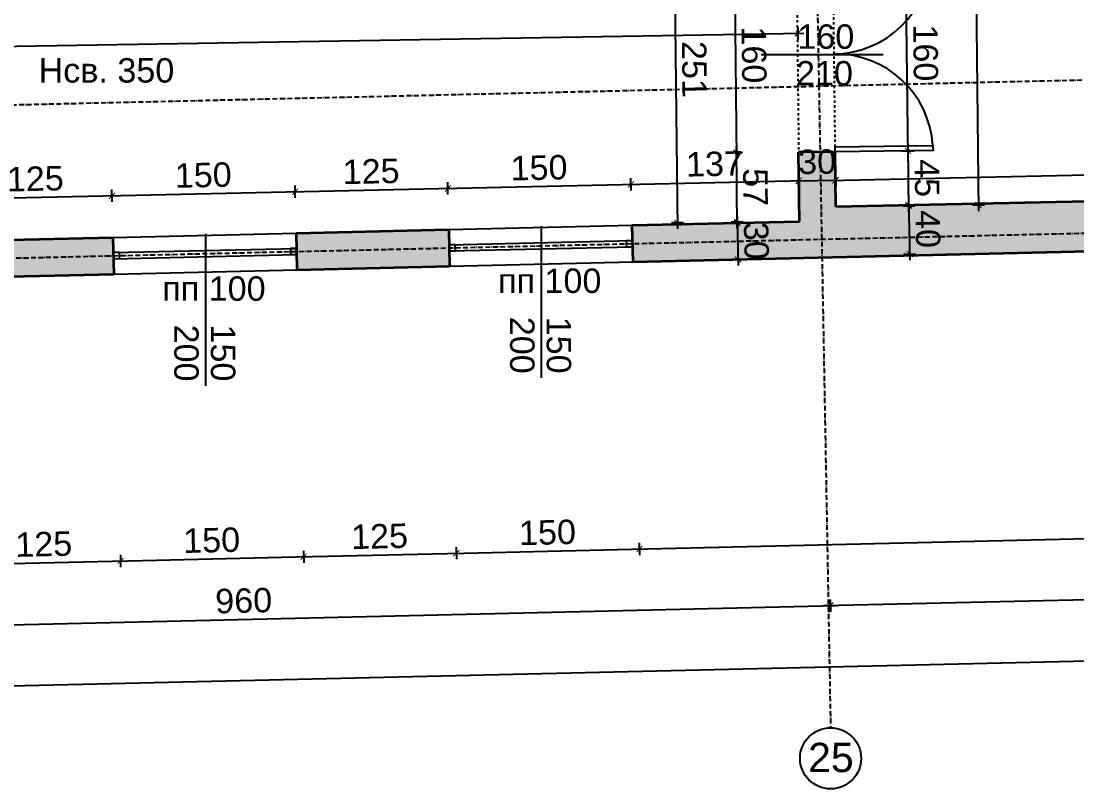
# Model space of a CAD drawing. Header units: inches. Extents: x -72385 to 39588, y -6525 to 66685.
# Drawn here: x -32384 to -31520, y 12456 to 13085 of the extents above; entities that cross this region are included whole.
import ezdxf

# ---------------------------------------------------------------- set-up
doc = ezdxf.new("R2010")
doc.units = ezdxf.units.IN
doc.header["$MEASUREMENT"] = 0
doc.linetypes.add('DashDot', pattern=[0.6, 0.4, -0.1, 0, -0.1])
doc.linetypes.add('Hidden', pattern=[0.4, 0.2, -0.2])
for name, color, linetype, lineweight in [('Врати', 251, 'Continuous', 25), ('Изгледни линии', 253, 'Continuous', 25), ('Линия на разрез', 252, 'DashDot', 25), ('Надписи Hсв', 252, 'Continuous', 25), ('Надписи врати', 252, 'Continuous', 25), ('Надписи коти външни', 252, 'Continuous', 25), ('Надписи коти вътрешни', 252, 'Continuous', 25), ('Надписи Оси', 252, 'Continuous', 25), ('Надписи прозорци', 252, 'Continuous', 25), ('Оси', 252, 'DashDot', 25), ('Прозорци', 251, 'Continuous', 25), ('Пунктир', 253, 'Hidden', 25), ('Разрезни линии', 7, 'Continuous', 35), ('Щрих стени', 254, 'Continuous', 25)]:
    doc.layers.add(name, color=color, linetype=linetype, lineweight=lineweight)
doc.styles.add('Arial Regular', font='arial.ttf')
doc.styles.get("Standard").update_dxf_attribs({"font": 'arial.ttf'})
doc.dimstyles.new('Annotative', dxfattribs={"dimscale": 0, "dimtxt": 20, "dimasz": 5, "dimexe": 5, "dimexo": 5, "dimgap": 5, "dimtad": 1, "dimdec": 0, "dimzin": 0, "dimdsep": 46, "dimtxsty": 'Standard', "dimblk": 'ARCHTICK', "dimcen": 5, "dimdle": 5, "dimadec": 0, "dimazin": 0, "dimtfac": 1, "dimtdec": 0, "dimtofl": 0, "dimtmove": 0, "dimatfit": 3, "dimldrblk": 'ARCHTICK', "dimfxl": 5, "dimfxlon": 1, "dimtolj": 1, "dimtzin": 0, "dimarcsym": 1})

# ---------------------------------------------------------------- blocks, each defined once
blk = doc.blocks.new('_ArchTick')
at = {"color": 0, "linetype": 'ByBlock', "const_width": 0.15}
blk.add_lwpolyline([(-0.5, -0.5), (0.5, 0.5)], dxfattribs=at)
blk = doc.blocks.new('*D3845')
at = {"layer": 'Defpoints', "color": 0, "ltscale": 50, "transparency": 16777216}
for p in [(-31659.67, 13138.73), (-31719.26, 13138.04), (-31717.41, 12978.05)]:
    blk.add_point(p, dxfattribs=at)
at = {"layer": 'Надписи коти вътрешни', "color": 0, "lineweight": -2, "ltscale": 50, "transparency": 16777216}
for p, q in [((-31664.67, 13138.67), (-31654.67, 13138.78)), ((-31657.77, 12973.74), (-31659.73, 13143.73)), ((-31662.82, 12978.68), (-31652.82, 12978.8))]:
    blk.add_line(p, q, dxfattribs=at)
at = {"layer": 'Надписи коти вътрешни', "color": 0, "lineweight": -2, "ltscale": 50, "transparency": 16777216, "xscale": 5, "yscale": 5, "zscale": 5}
for p, rotation in [((-31659.67, 13138.73), 90.66157633345075), ((-31657.82, 12978.74), 270.6615763334508)]:
    blk.add_blockref('_ArchTick', p, dxfattribs=dict(at, rotation=rotation))
at = {"layer": 'Надписи коти вътрешни', "color": 0, "ltscale": 50, "transparency": 16777216, "insert": (-31643.54, 13058.91), "char_height": 20, "attachment_point": 5, "rotation": 270.66158}
blk.add_mtext('\\A1;160', dxfattribs=at)
blk = doc.blocks.new('*D3846')
at = {"layer": 'Defpoints', "color": 0, "ltscale": 50, "transparency": 16777216}
for p in [(-31717.41, 12978.05), (-31657.82, 12978.74), (-31716.89, 12933.05)]:
    blk.add_point(p, dxfattribs=at)
at = {"layer": 'Надписи коти вътрешни', "color": 0, "lineweight": -2, "ltscale": 50, "transparency": 16777216}
for p, q in [((-31657.25, 12928.74), (-31657.88, 12983.74)), ((-31662.82, 12978.68), (-31652.82, 12978.8)), ((-31662.3, 12933.68), (-31652.3, 12933.8))]:
    blk.add_line(p, q, dxfattribs=at)
at = {"layer": 'Надписи коти вътрешни', "color": 0, "lineweight": -2, "ltscale": 50, "transparency": 16777216, "xscale": 5, "yscale": 5, "zscale": 5}
for p, rotation in [((-31657.82, 12978.74), 90.66157633345453), ((-31657.3, 12933.74), 270.6615763334545)]:
    blk.add_blockref('_ArchTick', p, dxfattribs=dict(at, rotation=rotation))
at = {"layer": 'Надписи коти вътрешни', "color": 0, "ltscale": 50, "transparency": 16777216, "insert": (-31642.39, 12956.41), "char_height": 20, "attachment_point": 5, "rotation": 270.66158}
blk.add_mtext('\\A1;45', dxfattribs=at)
blk = doc.blocks.new('*D7585')
at = {"layer": 'Defpoints', "color": 0, "ltscale": 50, "transparency": 16777216}
for p in [(-30748.83, 12975.82), (-30748.36, 12954.27), (-31716.89, 12933.05)]:
    blk.add_point(p, dxfattribs=at)
at = {"layer": 'Надписи коти вътрешни', "color": 0, "lineweight": -2, "ltscale": 50, "transparency": 16777216}
for p, q in [((-31722.36, 12954.5), (-30743.83, 12975.93)), ((-30748.72, 12970.82), (-30748.94, 12980.82)), ((-31717.25, 12949.61), (-31717.47, 12959.61))]:
    blk.add_line(p, q, dxfattribs=at)
at = {"layer": 'Надписи коти вътрешни', "color": 0, "lineweight": -2, "ltscale": 50, "transparency": 16777216, "xscale": 5, "yscale": 5, "zscale": 5}
for p, rotation in [((-30748.83, 12975.82), 1.254769284175501), ((-31717.36, 12954.61), 181.2547692841755)]:
    blk.add_blockref('_ArchTick', p, dxfattribs=dict(at, rotation=rotation))
at = {"layer": 'Надписи коти вътрешни', "color": 0, "ltscale": 50, "transparency": 16777216, "insert": (-31233.43, 12980.42), "char_height": 20, "attachment_point": 5, "rotation": 1.25477}
blk.add_mtext('\\A1;969', dxfattribs=at)
blk = doc.blocks.new('*D3855')
at = {"layer": 'Defpoints', "color": 0, "ltscale": 50, "transparency": 16777216}
for p in [(-31749.25, 13137.69), (-31798.3, 12977.12), (-31747.41, 12977.7)]:
    blk.add_point(p, dxfattribs=at)
at = {"layer": 'Надписи коти вътрешни', "color": 0, "lineweight": -2, "ltscale": 50, "transparency": 16777216}
for p, q in [((-31800.2, 13142.1), (-31798.24, 12972.12)), ((-31795.15, 13137.16), (-31805.15, 13137.05)), ((-31793.3, 12977.17), (-31803.3, 12977.06))]:
    blk.add_line(p, q, dxfattribs=at)
at = {"layer": 'Надписи коти вътрешни', "color": 0, "lineweight": -2, "ltscale": 50, "transparency": 16777216, "xscale": 5, "yscale": 5, "zscale": 5}
for p, rotation in [((-31800.15, 13137.1), 90.6615763334482), ((-31798.3, 12977.12), 270.6615763334482)]:
    blk.add_blockref('_ArchTick', p, dxfattribs=dict(at, rotation=rotation))
at = {"layer": 'Надписи коти вътрешни', "color": 0, "ltscale": 50, "transparency": 16777216, "insert": (-31784.01, 13057.29), "char_height": 20, "attachment_point": 5, "rotation": 270.66158}
blk.add_mtext('\\A1;160', dxfattribs=at)
blk = doc.blocks.new('*D3856')
at = {"layer": 'Defpoints', "color": 0, "ltscale": 50, "transparency": 16777216}
for p in [(-31798.29, 12977.23), (-31747.41, 12977.7), (-31746.88, 12920.95)]:
    blk.add_point(p, dxfattribs=at)
at = {"layer": 'Надписи коти вътрешни', "color": 0, "lineweight": -2, "ltscale": 50, "transparency": 16777216}
for p, q in [((-31793.29, 12977.28), (-31803.29, 12977.19)), ((-31797.72, 12915.49), (-31798.33, 12982.23)), ((-31792.76, 12920.53), (-31802.76, 12920.44))]:
    blk.add_line(p, q, dxfattribs=at)
at = {"layer": 'Надписи коти вътрешни', "color": 0, "lineweight": -2, "ltscale": 50, "transparency": 16777216, "xscale": 5, "yscale": 5, "zscale": 5}
for p, rotation in [((-31798.29, 12977.23), 90.52820505462898), ((-31797.76, 12920.49), 270.528205054629)]:
    blk.add_blockref('_ArchTick', p, dxfattribs=dict(at, rotation=rotation))
at = {"layer": 'Надписи коти вътрешни', "color": 0, "ltscale": 50, "transparency": 16777216, "insert": (-31782.86, 12949), "char_height": 20, "attachment_point": 5, "rotation": 270.52821}
blk.add_mtext('\\A1;57', dxfattribs=at)
blk = doc.blocks.new('*D3857')
at = {"layer": 'Defpoints', "color": 0, "ltscale": 50, "transparency": 16777216}
for p in [(-31749.65, 13171.75), (-31846.63, 12919.8), (-31746.75, 12920.96)]:
    blk.add_point(p, dxfattribs=at)
at = {"layer": 'Надписи коти вътрешни', "color": 0, "lineweight": -2, "ltscale": 50, "transparency": 16777216}
for p, q in [((-31849.59, 13175.59), (-31846.58, 12914.8)), ((-31844.53, 13170.65), (-31854.53, 13170.54)), ((-31841.63, 12919.86), (-31851.63, 12919.75))]:
    blk.add_line(p, q, dxfattribs=at)
at = {"layer": 'Надписи коти вътрешни', "color": 0, "lineweight": -2, "ltscale": 50, "transparency": 16777216, "xscale": 5, "yscale": 5, "zscale": 5}
for p, rotation in [((-31849.53, 13170.59), 90.66157633344937), ((-31846.63, 12919.8), 270.6615763334494)]:
    blk.add_blockref('_ArchTick', p, dxfattribs=dict(at, rotation=rotation))
at = {"layer": 'Надписи коти вътрешни', "color": 0, "ltscale": 50, "transparency": 16777216, "insert": (-31832.87, 13045.37), "char_height": 20, "attachment_point": 5, "rotation": 270.66158}
blk.add_mtext('\\A1;251', dxfattribs=at)
blk = doc.blocks.new('*D3871')
at = {"layer": 'Defpoints', "color": 0, "ltscale": 50, "transparency": 16777216}
for p in [(-32309.56, 12941.95), (-32434.06, 12917.34), (-32309.09, 12920.08)]:
    blk.add_point(p, dxfattribs=at)
at = {"layer": 'Надписи коти вътрешни', "color": 0, "lineweight": -2, "ltscale": 50, "transparency": 16777216}
for p, q in [((-32439.53, 12939.1), (-32304.57, 12942.06)), ((-32434.43, 12934.21), (-32434.64, 12944.21)), ((-32309.46, 12936.95), (-32309.67, 12946.95))]:
    blk.add_line(p, q, dxfattribs=at)
at = {"layer": 'Надписи коти вътрешни', "color": 0, "lineweight": -2, "ltscale": 50, "transparency": 16777216, "xscale": 5, "yscale": 5, "zscale": 5}
for p, rotation in [((-32434.53, 12939.21), 181.2547692841726), ((-32309.56, 12941.95), 1.254769284172587)]:
    blk.add_blockref('_ArchTick', p, dxfattribs=dict(at, rotation=rotation))
at = {"layer": 'Надписи коти вътрешни', "color": 0, "ltscale": 50, "transparency": 16777216, "insert": (-32372.38, 12955.79), "char_height": 20, "attachment_point": 5, "rotation": 1.25477}
blk.add_mtext('\\A1;125', dxfattribs=at)
blk = doc.blocks.new('*D3872')
at = {"layer": 'Defpoints', "color": 0, "ltscale": 50, "transparency": 16777216}
for p in [(-32159.6, 12945.23), (-32159.12, 12923.37), (-32309.09, 12920.08)]:
    blk.add_point(p, dxfattribs=at)
at = {"layer": 'Надписи коти вътрешни', "color": 0, "lineweight": -2, "ltscale": 50, "transparency": 16777216}
for p, q in [((-32159.49, 12940.24), (-32159.71, 12950.23)), ((-32314.56, 12941.84), (-32154.6, 12945.34)), ((-32309.46, 12936.95), (-32309.67, 12946.95))]:
    blk.add_line(p, q, dxfattribs=at)
at = {"layer": 'Надписи коти вътрешни', "color": 0, "lineweight": -2, "ltscale": 50, "transparency": 16777216, "xscale": 5, "yscale": 5, "zscale": 5}
for p, rotation in [((-32309.56, 12941.95), 181.2547692841766), ((-32159.6, 12945.23), 1.25476928417657)]:
    blk.add_blockref('_ArchTick', p, dxfattribs=dict(at, rotation=rotation))
at = {"layer": 'Надписи коти вътрешни', "color": 0, "ltscale": 50, "transparency": 16777216, "insert": (-32234.92, 12958.8), "char_height": 20, "attachment_point": 5, "rotation": 1.25477}
blk.add_mtext('\\A1;150', dxfattribs=at)
blk = doc.blocks.new('*D3873')
at = {"layer": 'Defpoints', "color": 0, "ltscale": 50, "transparency": 16777216}
for p in [(-32034.63, 12947.97), (-32159.12, 12923.37), (-32034.15, 12926.1)]:
    blk.add_point(p, dxfattribs=at)
at = {"layer": 'Надписи коти вътрешни', "color": 0, "lineweight": -2, "ltscale": 50, "transparency": 16777216}
for p, q in [((-32159.49, 12940.24), (-32159.71, 12950.23)), ((-32034.52, 12942.97), (-32034.74, 12952.97)), ((-32164.6, 12945.12), (-32029.63, 12948.08))]:
    blk.add_line(p, q, dxfattribs=at)
at = {"layer": 'Надписи коти вътрешни', "color": 0, "lineweight": -2, "ltscale": 50, "transparency": 16777216, "xscale": 5, "yscale": 5, "zscale": 5}
for p, rotation in [((-32034.63, 12947.97), 1.254769284175921), ((-32159.6, 12945.23), 181.2547692841759)]:
    blk.add_blockref('_ArchTick', p, dxfattribs=dict(at, rotation=rotation))
at = {"layer": 'Надписи коти вътрешни', "color": 0, "ltscale": 50, "transparency": 16777216, "insert": (-32097.45, 12961.81), "char_height": 20, "attachment_point": 5, "rotation": 1.25477}
blk.add_mtext('\\A1;125', dxfattribs=at)
blk = doc.blocks.new('*D3874')
at = {"layer": 'Defpoints', "color": 0, "ltscale": 50, "transparency": 16777216}
for p in [(-31884.67, 12951.26), (-32034.15, 12926.1), (-31884.19, 12929.39)]:
    blk.add_point(p, dxfattribs=at)
at = {"layer": 'Надписи коти вътрешни', "color": 0, "lineweight": -2, "ltscale": 50, "transparency": 16777216}
for p, q in [((-32039.63, 12947.86), (-31879.67, 12951.37)), ((-32034.52, 12942.97), (-32034.74, 12952.97)), ((-31884.56, 12946.26), (-31884.78, 12956.25))]:
    blk.add_line(p, q, dxfattribs=at)
at = {"layer": 'Надписи коти вътрешни', "color": 0, "lineweight": -2, "ltscale": 50, "transparency": 16777216, "xscale": 5, "yscale": 5, "zscale": 5}
for p, rotation in [((-32034.63, 12947.97), 181.254769282157), ((-31884.67, 12951.26), 1.254769282156981)]:
    blk.add_blockref('_ArchTick', p, dxfattribs=dict(at, rotation=rotation))
at = {"layer": 'Надписи коти вътрешни', "color": 0, "ltscale": 50, "transparency": 16777216, "insert": (-31959.98, 12964.82), "char_height": 20, "attachment_point": 5, "rotation": 1.25477}
blk.add_mtext('\\A1;150', dxfattribs=at)
blk = doc.blocks.new('*D3875')
at = {"layer": 'Defpoints', "color": 0, "ltscale": 50, "transparency": 16777216}
for p in [(-31747.36, 12954.26), (-31746.88, 12932.4), (-31884.19, 12929.39)]:
    blk.add_point(p, dxfattribs=at)
at = {"layer": 'Надписи коти вътрешни', "color": 0, "lineweight": -2, "ltscale": 50, "transparency": 16777216}
for p, q in [((-31747.25, 12949.26), (-31747.47, 12959.26)), ((-31889.67, 12951.15), (-31742.36, 12954.37)), ((-31884.56, 12946.26), (-31884.78, 12956.25))]:
    blk.add_line(p, q, dxfattribs=at)
at = {"layer": 'Надписи коти вътрешни', "color": 0, "lineweight": -2, "ltscale": 50, "transparency": 16777216, "xscale": 5, "yscale": 5, "zscale": 5}
for p, rotation in [((-31747.36, 12954.26), 1.254769284174712), ((-31884.67, 12951.26), 181.2547692841747)]:
    blk.add_blockref('_ArchTick', p, dxfattribs=dict(at, rotation=rotation))
at = {"layer": 'Надписи коти вътрешни', "color": 0, "ltscale": 50, "transparency": 16777216, "insert": (-31816.35, 12967.97), "char_height": 20, "attachment_point": 5, "rotation": 1.25477}
blk.add_mtext('\\A1;137', dxfattribs=at)
blk = doc.blocks.new('*D3876')
at = {"layer": 'Defpoints', "color": 0, "ltscale": 50, "transparency": 16777216}
for p in [(-31749.65, 13171.75), (-34053.52, 13133.6), (-31748.04, 13074.92)]:
    blk.add_point(p, dxfattribs=at)
at = {"layer": 'Надписи коти вътрешни', "color": 0, "lineweight": -2, "ltscale": 50, "transparency": 16777216}
for p, q in [((-31748.13, 13079.92), (-31747.96, 13069.92)), ((-34056.92, 13036.69), (-31743.04, 13075)), ((-34052, 13041.78), (-34051.84, 13031.78))]:
    blk.add_line(p, q, dxfattribs=at)
at = {"layer": 'Надписи коти вътрешни', "color": 0, "lineweight": -2, "ltscale": 50, "transparency": 16777216, "xscale": 5, "yscale": 5, "zscale": 5}
for p, rotation in [((-31748.04, 13074.92), 0.9485552265700729), ((-34051.92, 13036.78), 180.9485552265701)]:
    blk.add_blockref('_ArchTick', p, dxfattribs=dict(at, rotation=rotation))
at = {"layer": 'Надписи коти вътрешни', "color": 0, "ltscale": 50, "transparency": 16777216, "insert": (-32900.23, 13071.07), "char_height": 20, "attachment_point": 5, "rotation": 0.94856}
blk.add_mtext('\\A1;2304', dxfattribs=at)
blk = doc.blocks.new('*D3905')
at = {"layer": 'Defpoints', "color": 0, "ltscale": 50, "transparency": 16777216}
for p in [(-31722.25, 13397.7), (-31716.89, 12933.05), (-31600.21, 12934.4)]:
    blk.add_point(p, dxfattribs=at)
at = {"layer": 'Надписи коти вътрешни', "color": 0, "lineweight": -2, "ltscale": 50, "transparency": 16777216}
for p, q in [((-31610.58, 13398.99), (-31600.58, 13399.11)), ((-31605.64, 13404.05), (-31600.16, 12929.4)), ((-31605.21, 12934.34), (-31595.21, 12934.46))]:
    blk.add_line(p, q, dxfattribs=at)
at = {"layer": 'Надписи коти вътрешни', "color": 0, "lineweight": -2, "ltscale": 50, "transparency": 16777216, "xscale": 5, "yscale": 5, "zscale": 5}
for p, rotation in [((-31605.58, 13399.05), 90.66157633344557), ((-31600.21, 12934.4), 270.6615763334456)]:
    blk.add_blockref('_ArchTick', p, dxfattribs=dict(at, rotation=rotation))
at = {"layer": 'Надписи коти вътрешни', "color": 0, "ltscale": 50, "transparency": 16777216, "insert": (-31587.69, 13166.9), "char_height": 20, "attachment_point": 5, "rotation": 270.66158}
blk.add_mtext('\\A1;465', dxfattribs=at)
blk = doc.blocks.new('*D6704')
at = {"layer": 'Defpoints', "color": 0, "ltscale": 10, "transparency": 16777216}
for p in [(-32433.07, 12874.97), (-32308.1, 12877.88), (-32302.63, 12642.94)]:
    blk.add_point(p, dxfattribs=at)
at = {"layer": 'Надписи коти външни', "color": 0, "lineweight": -2, "ltscale": 10, "transparency": 16777216}
for p, q in [((-32302.75, 12647.94), (-32302.52, 12637.94)), ((-32432.6, 12639.92), (-32297.63, 12643.06)), ((-32427.72, 12645.03), (-32427.48, 12635.04))]:
    blk.add_line(p, q, dxfattribs=at)
at = {"layer": 'Надписи коти външни', "color": 0, "lineweight": -2, "ltscale": 10, "transparency": 16777216, "xscale": 5, "yscale": 5, "zscale": 5}
for p, rotation in [((-32302.63, 12642.94), 1.333726403832032), ((-32427.6, 12640.03), 181.333726403832)]:
    blk.add_blockref('_ArchTick', p, dxfattribs=dict(at, rotation=rotation))
at = {"layer": 'Надписи коти външни', "color": 0, "ltscale": 10, "transparency": 16777216, "insert": (-32365.47, 12656.7), "char_height": 20, "attachment_point": 5, "rotation": 1.33373}
blk.add_mtext('\\A1;125', dxfattribs=at)
blk = doc.blocks.new('*D6705')
at = {"layer": 'Defpoints', "color": 0, "ltscale": 10, "transparency": 16777216}
for p in [(-32158.14, 12881.37), (-32308.1, 12877.88), (-32152.67, 12646.43)]:
    blk.add_point(p, dxfattribs=at)
at = {"layer": 'Надписи коти външни', "color": 0, "lineweight": -2, "ltscale": 10, "transparency": 16777216}
for p, q in [((-32307.63, 12642.83), (-32147.68, 12646.55)), ((-32302.75, 12647.94), (-32302.52, 12637.94)), ((-32152.79, 12651.43), (-32152.56, 12641.44))]:
    blk.add_line(p, q, dxfattribs=at)
at = {"layer": 'Надписи коти външни', "color": 0, "lineweight": -2, "ltscale": 10, "transparency": 16777216, "xscale": 5, "yscale": 5, "zscale": 5}
for p, rotation in [((-32302.63, 12642.94), 181.3337264038303), ((-32152.67, 12646.43), 1.333726403830314)]:
    blk.add_blockref('_ArchTick', p, dxfattribs=dict(at, rotation=rotation))
at = {"layer": 'Надписи коти външни', "color": 0, "ltscale": 10, "transparency": 16777216, "insert": (-32228.01, 12659.9), "char_height": 20, "attachment_point": 5, "rotation": 1.33373}
blk.add_mtext('\\A1;150', dxfattribs=at)
blk = doc.blocks.new('*D6706')
at = {"layer": 'Defpoints', "color": 0, "ltscale": 10, "transparency": 16777216}
for p in [(-32158.14, 12881.37), (-32033.18, 12884.28), (-32027.71, 12649.34)]:
    blk.add_point(p, dxfattribs=at)
at = {"layer": 'Надписи коти външни', "color": 0, "lineweight": -2, "ltscale": 10, "transparency": 16777216}
for p, q in [((-32157.67, 12646.32), (-32022.71, 12649.46)), ((-32152.79, 12651.43), (-32152.56, 12641.44)), ((-32027.82, 12654.34), (-32027.59, 12644.35))]:
    blk.add_line(p, q, dxfattribs=at)
at = {"layer": 'Надписи коти външни', "color": 0, "lineweight": -2, "ltscale": 10, "transparency": 16777216, "xscale": 5, "yscale": 5, "zscale": 5}
for p, rotation in [((-32152.67, 12646.43), 181.333726403832), ((-32027.71, 12649.34), 1.333726403832032)]:
    blk.add_blockref('_ArchTick', p, dxfattribs=dict(at, rotation=rotation))
at = {"layer": 'Надписи коти външни', "color": 0, "ltscale": 10, "transparency": 16777216, "insert": (-32090.55, 12663.1), "char_height": 20, "attachment_point": 5, "rotation": 1.33373}
blk.add_mtext('\\A1;125', dxfattribs=at)
blk = doc.blocks.new('*D6707')
at = {"layer": 'Defpoints', "color": 0, "ltscale": 10, "transparency": 16777216}
for p in [(-32033.18, 12884.28), (-31883.22, 12887.77), (-31877.75, 12652.84)]:
    blk.add_point(p, dxfattribs=at)
at = {"layer": 'Надписи коти външни', "color": 0, "lineweight": -2, "ltscale": 10, "transparency": 16777216}
for p, q in [((-31877.86, 12657.83), (-31877.63, 12647.84)), ((-32032.71, 12649.23), (-31872.75, 12652.95)), ((-32027.82, 12654.34), (-32027.59, 12644.35))]:
    blk.add_line(p, q, dxfattribs=at)
at = {"layer": 'Надписи коти външни', "color": 0, "lineweight": -2, "ltscale": 10, "transparency": 16777216, "xscale": 5, "yscale": 5, "zscale": 5}
for p, rotation in [((-31877.75, 12652.84), 1.333726403830314), ((-32027.71, 12649.34), 181.3337264038303)]:
    blk.add_blockref('_ArchTick', p, dxfattribs=dict(at, rotation=rotation))
at = {"layer": 'Надписи коти външни', "color": 0, "ltscale": 10, "transparency": 16777216, "insert": (-31953.08, 12666.3), "char_height": 20, "attachment_point": 5, "rotation": 1.33373}
blk.add_mtext('\\A1;150', dxfattribs=at)
blk = doc.blocks.new('*D6709')
at = {"layer": 'Defpoints', "color": 0, "ltscale": 10, "transparency": 16777216}
for p in [(-30702.75, 12915.28), (-34682.53, 12822.6), (-30694.95, 12580.35)]:
    blk.add_point(p, dxfattribs=at)
at = {"layer": 'Надписи коти външни', "color": 0, "lineweight": -2, "ltscale": 10, "transparency": 16777216}
for p, q in [((-30695.07, 12585.35), (-30694.84, 12575.35)), ((-34679.73, 12487.56), (-30689.95, 12580.47)), ((-34674.85, 12492.67), (-34674.62, 12482.68))]:
    blk.add_line(p, q, dxfattribs=at)
at = {"layer": 'Надписи коти външни', "color": 0, "lineweight": -2, "ltscale": 10, "transparency": 16777216, "xscale": 5, "yscale": 5, "zscale": 5}
for p, rotation in [((-30694.95, 12580.35), 1.33402239480371), ((-34674.73, 12487.67), 181.3340223948037)]:
    blk.add_blockref('_ArchTick', p, dxfattribs=dict(at, rotation=rotation))
at = {"layer": 'Надписи коти външни', "color": 0, "ltscale": 10, "transparency": 16777216, "insert": (-32685.2, 12549.23), "char_height": 20, "attachment_point": 5, "rotation": 1.33402}
blk.add_mtext('\\A1;3980', dxfattribs=at)
blk = doc.blocks.new('*D6714')
at = {"layer": 'Defpoints', "color": 0, "ltscale": 10, "transparency": 16777216}
for p in [(-31728.57, 12906.38), (-32688.32, 12883.92), (-31721.55, 12606.46)]:
    blk.add_point(p, dxfattribs=at)
at = {"layer": 'Надписи коти външни', "color": 0, "lineweight": -2, "ltscale": 10, "transparency": 16777216}
for p, q in [((-31721.67, 12611.46), (-31721.43, 12601.46)), ((-32686.3, 12583.88), (-31716.55, 12606.58)), ((-32681.42, 12589), (-32681.18, 12579))]:
    blk.add_line(p, q, dxfattribs=at)
at = {"layer": 'Надписи коти външни', "color": 0, "lineweight": -2, "ltscale": 10, "transparency": 16777216, "xscale": 5, "yscale": 5, "zscale": 5}
for p, rotation in [((-31721.55, 12606.46), 1.340673327828443), ((-32681.3, 12584), 181.3406733278284)]:
    blk.add_blockref('_ArchTick', p, dxfattribs=dict(at, rotation=rotation))
at = {"layer": 'Надписи коти външни', "color": 0, "ltscale": 10, "transparency": 16777216, "insert": (-32201.78, 12610.44), "char_height": 20, "attachment_point": 5, "rotation": 1.34067}
blk.add_mtext('\\A1;960', dxfattribs=at)
blk = doc.blocks.new('*D6715')
at = {"layer": 'Defpoints', "color": 0, "ltscale": 10, "transparency": 16777216}
for p in [(-31158.71, 12919.53), (-31728.57, 12906.38), (-31151.8, 12619.72)]:
    blk.add_point(p, dxfattribs=at)
at = {"layer": 'Надписи коти външни', "color": 0, "lineweight": -2, "ltscale": 10, "transparency": 16777216}
for p, q in [((-31726.65, 12606.46), (-31146.8, 12619.84)), ((-31151.91, 12624.72), (-31151.68, 12614.72)), ((-31721.77, 12611.57), (-31721.54, 12601.57))]:
    blk.add_line(p, q, dxfattribs=at)
at = {"layer": 'Надписи коти външни', "color": 0, "lineweight": -2, "ltscale": 10, "transparency": 16777216, "xscale": 5, "yscale": 5, "zscale": 5}
for p, rotation in [((-31151.8, 12619.72), 1.322026302149721), ((-31721.65, 12606.57), 181.3220263021497)]:
    blk.add_blockref('_ArchTick', p, dxfattribs=dict(at, rotation=rotation))
at = {"layer": 'Надписи коти външни', "color": 0, "ltscale": 10, "transparency": 16777216, "insert": (-31437.07, 12628.35), "char_height": 20, "attachment_point": 5, "rotation": 1.32203}
blk.add_mtext('\\A1;570', dxfattribs=at)
blk = doc.blocks.new('*D6960')
at = {"layer": 'Defpoints', "color": 0, "ltscale": 10, "transparency": 16777216}
for p in [(-30702.75, 12915.28), (-31883.22, 12887.77), (-30697.28, 12680.33)]:
    blk.add_point(p, dxfattribs=at)
at = {"layer": 'Надписи коти външни', "color": 0, "lineweight": -2, "ltscale": 10, "transparency": 16777216}
for p, q in [((-31882.74, 12652.71), (-30692.28, 12680.45)), ((-30697.4, 12685.33), (-30697.16, 12675.33)), ((-31877.86, 12657.82), (-31877.63, 12647.83))]:
    blk.add_line(p, q, dxfattribs=at)
at = {"layer": 'Надписи коти външни', "color": 0, "lineweight": -2, "ltscale": 10, "transparency": 16777216, "xscale": 5, "yscale": 5, "zscale": 5}
for p, rotation in [((-30697.28, 12680.33), 1.33472429729134), ((-31877.74, 12652.83), 181.3347242972914)]:
    blk.add_blockref('_ArchTick', p, dxfattribs=dict(at, rotation=rotation))
at = {"layer": 'Надписи коти външни', "color": 0, "ltscale": 10, "transparency": 16777216, "insert": (-31287.87, 12681.79), "char_height": 20, "attachment_point": 5, "rotation": 1.33472}
blk.add_mtext('\\A1;1180', dxfattribs=at)
blk = doc.blocks.new('*D7584')
at = {"layer": 'Defpoints', "color": 0, "ltscale": 10, "transparency": 16777216}
for p in [(-31747.31, 12969.06), (-31717.31, 12969.41), (-31717.14, 12954.66)]:
    blk.add_point(p, dxfattribs=at)
at = {"layer": 'Надписи коти вътрешни', "color": 0, "lineweight": -2, "ltscale": 10, "transparency": 16777216}
for p, q in [((-31747.19, 12959.32), (-31747.08, 12949.32)), ((-31717.2, 12959.66), (-31717.08, 12949.66)), ((-31752.14, 12954.26), (-31712.14, 12954.72))]:
    blk.add_line(p, q, dxfattribs=at)
at = {"layer": 'Надписи коти вътрешни', "color": 0, "lineweight": -2, "ltscale": 10, "transparency": 16777216, "xscale": 5, "yscale": 5, "zscale": 5}
for p, rotation in [((-31747.14, 12954.32), 180.661576333457), ((-31717.14, 12954.66), 0.6615763334569936)]:
    blk.add_blockref('_ArchTick', p, dxfattribs=dict(at, rotation=rotation))
at = {"layer": 'Надписи коти вътрешни', "color": 0, "ltscale": 10, "transparency": 16777216, "insert": (-31732.31, 12969.71), "char_height": 20, "attachment_point": 5, "rotation": 0.66158}
blk.add_mtext('\\A1;30', dxfattribs=at)
blk = doc.blocks.new('*D7589')
at = {"layer": 'Defpoints', "color": 0, "ltscale": 10, "transparency": 16777216}
for p in [(-31668.79, 12934.11), (-31667.83, 12894.03), (-31656.44, 12894.3)]:
    blk.add_point(p, dxfattribs=at)
at = {"layer": 'Надписи коти вътрешни', "color": 0, "lineweight": -2, "ltscale": 10, "transparency": 16777216}
for p, q in [((-31662.41, 12934.26), (-31652.41, 12934.5)), ((-31657.53, 12939.38), (-31656.32, 12889.31)), ((-31661.44, 12894.18), (-31651.45, 12894.42))]:
    blk.add_line(p, q, dxfattribs=at)
at = {"layer": 'Надписи коти вътрешни', "color": 0, "lineweight": -2, "ltscale": 10, "transparency": 16777216, "xscale": 5, "yscale": 5, "zscale": 5}
for p, rotation in [((-31657.41, 12934.38), 91.37509716461162), ((-31656.44, 12894.3), 271.3750971646116)]:
    blk.add_blockref('_ArchTick', p, dxfattribs=dict(at, rotation=rotation))
at = {"layer": 'Надписи коти вътрешни', "color": 0, "ltscale": 10, "transparency": 16777216, "insert": (-31641.72, 12914.71), "char_height": 20, "attachment_point": 5, "rotation": 271.3751}
blk.add_mtext('\\A1;40', dxfattribs=at)
blk = doc.blocks.new('*D7590')
at = {"layer": 'Defpoints', "color": 0, "ltscale": 10, "transparency": 16777216}
for p in [(-31746.88, 12920.95), (-31796.96, 12889.78), (-31746.18, 12890.96)]:
    blk.add_point(p, dxfattribs=at)
at = {"layer": 'Надписи коти вътрешни', "color": 0, "lineweight": -2, "ltscale": 10, "transparency": 16777216}
for p, q in [((-31797.77, 12924.77), (-31796.84, 12884.78)), ((-31792.66, 12919.89), (-31802.66, 12919.66)), ((-31791.96, 12889.9), (-31801.96, 12889.66))]:
    blk.add_line(p, q, dxfattribs=at)
at = {"layer": 'Надписи коти вътрешни', "color": 0, "lineweight": -2, "ltscale": 10, "transparency": 16777216, "xscale": 5, "yscale": 5, "zscale": 5}
for p, rotation in [((-31797.66, 12919.77), 91.33372640383467), ((-31796.96, 12889.78), 271.3337264038347)]:
    blk.add_blockref('_ArchTick', p, dxfattribs=dict(at, rotation=rotation))
at = {"layer": 'Надписи коти вътрешни', "color": 0, "ltscale": 10, "transparency": 16777216, "insert": (-31782.09, 12905.13), "char_height": 20, "attachment_point": 5, "rotation": 271.33373}
blk.add_mtext('\\A1;30', dxfattribs=at)

msp = doc.modelspace()

# ---------------------------------------------------------------- hatches: boundary and pattern name
at = {"layer": 'Щрих стени', "ltscale": 10}
h = msp.add_hatch(color=256, dxfattribs=at)
h.dxf.hatch_style = 1
h.paths.add_polyline_path([(-32583.73, 12901.47), (-32708.69, 12898.56), (-32707.99, 12868.57), (-32583.03, 12871.48)])
h.paths.add_polyline_path([(-32308.8, 12907.87), (-32433.77, 12904.96), (-32433.07, 12874.97), (-32308.1, 12877.88)])
h.paths.add_polyline_path([(-32033.88, 12914.27), (-32158.84, 12911.36), (-32158.14, 12881.37), (-32033.18, 12884.28)])
h.paths.add_polyline_path([(-30702.75, 12915.26), (-30710.26, 13400.92), (-30755.25, 13400.22), (-30748.36, 12954.27), (-31716.89, 12933.05), (-31717.41, 12978.05), (-31747.41, 12977.7), (-31746.75, 12920.96), (-31883.92, 12917.76), (-31883.22, 12887.77)])
h.paths.add_polyline_path([(-31722.25, 13397.7), (-31627, 13399.68), (-31627.62, 13429.67), (-31722.6, 13427.7), (-31727.39, 13842.28), (-31694.89, 13842.88), (-31695.73, 13887.87), (-31790.71, 13886.11), (-31789.88, 13841.12), (-31754.88, 13841.77), (-31750.09, 13426.78), (-31765.09, 13426.5), (-31762.9, 13236.51), (-31802.89, 13235.77), (-31802.66, 13215.77), (-31860.46, 13214.7), (-31859.63, 13169.71), (-31749.65, 13171.75), (-31749.25, 13137.69), (-31719.26, 13138.04)])
h.paths.add_polyline_path([(-31162.29, 13852.75), (-30762.36, 13860.17), (-30758.65, 13620.2), (-30713.66, 13620.89), (-30718.06, 13906), (-31300.8, 13895.19), (-31299.96, 13850.2), (-31192.29, 13852.2), (-31187.06, 13513.81), (-31217.05, 13513.18), (-31215.89, 13438.19), (-31527.64, 13431.74), (-31527.02, 13401.75), (-31185.44, 13408.82), (-31184.43, 13343.82), (-31154.44, 13344.44)])
h.paths.add_polyline_path([(-31450.77, 13892.41), (-31545.75, 13890.65), (-31544.92, 13845.66), (-31449.94, 13847.42)])
h.paths.add_polyline_path([(-31940.69, 13883.33), (-32035.67, 13881.57), (-32034.84, 13836.57), (-31939.85, 13838.34)])
h.paths.add_polyline_path([(-32185.64, 13878.79), (-32280.63, 13877.02), (-32279.79, 13832.03), (-32184.81, 13833.79)])
h.paths.add_polyline_path([(-32430.6, 13874.24), (-32525.59, 13872.48), (-32524.75, 13827.49), (-32429.77, 13829.25)])

# ---------------------------------------------------------------- linework, layer by layer
at = {"layer": 'Врати', "ltscale": 50}
msp.add_lwpolyline([(-31717.41, 12978.05), (-31717.45, 12982.05), (-31637.46, 12982.97), (-31637.41, 12978.97)], close=True, dxfattribs=at)
for centre, start, end in [((-31719.26, 13138.04), 270.66158, 357.79559), ((-31717.41, 12978.05), 3.52756, 90.66158)]:
    msp.add_arc(centre, 80, start, end, dxfattribs=at)
at = {"layer": 'Изгледни линии', "ltscale": 50}
for p, q in [((-32033.88, 12914.27), (-31883.92, 12917.76)), ((-32308.8, 12907.87), (-32158.84, 12911.36)), ((-32308.1, 12877.88), (-32158.14, 12881.37)), ((-32033.18, 12884.28), (-31883.22, 12887.77))]:
    msp.add_line(p, q, dxfattribs=at)
at = {"layer": 'Линия на разрез', "ltscale": 10}
msp.add_line((-34831.01, 12959.59), (-30612.21, 13057.82), dxfattribs=at)
at = {"layer": 'Надписи врати', "ltscale": 50}
msp.add_line((-31778.23, 13057.72), (-31678.23, 13057.72), dxfattribs=at)
at = {"layer": 'Надписи Оси', "ltscale": 50}
msp.add_circle((-31721.28, 12481.44), 25, dxfattribs=at)
at = {"layer": 'Надписи прозорци', "ltscale": 50}
for p, q in [((-31958.2, 12917.12), (-31958.2, 12792.88)), ((-32233.12, 12910.72), (-32233.12, 12786.48))]:
    msp.add_line(p, q, dxfattribs=at)
at = {"layer": 'Оси', "ltscale": 10}
for p, q in [((-31753.31, 14264.37), (-31721.28, 12506.44)), ((-35065.21, 12828.69), (-30328.93, 12938.96))]:
    msp.add_line(p, q, dxfattribs=at)
at = {"layer": 'Прозорци', "ltscale": 50}
for p, q in [((-32033.59, 12901.78), (-31883.63, 12905.27)), ((-32308.51, 12895.38), (-32158.55, 12898.87)), ((-32033.47, 12896.78), (-31883.51, 12900.27)), ((-32308.39, 12890.38), (-32158.43, 12893.87))]:
    msp.add_line(p, q, dxfattribs=at)
for points in [[(-31888.51, 12900.15), (-31883.51, 12900.27), (-31883.63, 12905.27), (-31888.62, 12905.15), (-31888.51, 12900.15)], [(-32163.43, 12893.75), (-32158.43, 12893.87), (-32158.55, 12898.87), (-32163.55, 12898.75), (-32163.43, 12893.75)], [(-32033.47, 12896.78), (-32028.47, 12896.89), (-32028.59, 12901.89), (-32033.59, 12901.78), (-32033.47, 12896.78)], [(-32308.39, 12890.38), (-32303.4, 12890.49), (-32303.51, 12895.49), (-32308.51, 12895.38), (-32308.39, 12890.38)]]:
    msp.add_lwpolyline(points, dxfattribs=at)
at = {"layer": 'Пунктир', "ltscale": 10}
for p, q in [((-31749.25, 13137.69), (-31747.41, 12977.7)), ((-31717.41, 12978.05), (-31719.26, 13138.04))]:
    msp.add_line(p, q, dxfattribs=at)
at = {"layer": 'Разрезни линии', "ltscale": 50}
for p, q in [((-31717.41, 12978.05), (-31747.41, 12977.7)), ((-31746.75, 12920.96), (-31747.41, 12977.7)), ((-31716.89, 12933.05), (-31717.41, 12978.05)), ((-31716.89, 12933.05), (-30748.36, 12954.27)), ((-32158.84, 12911.36), (-32033.88, 12914.27)), ((-32033.88, 12914.27), (-32033.18, 12884.28)), ((-31883.92, 12917.76), (-31746.75, 12920.96)), ((-31883.92, 12917.76), (-31883.22, 12887.77)), ((-31883.22, 12887.77), (-30702.75, 12915.26)), ((-32433.77, 12904.96), (-32308.8, 12907.87)), ((-32308.8, 12907.87), (-32308.1, 12877.88)), ((-32158.84, 12911.36), (-32158.14, 12881.37)), ((-32158.14, 12881.37), (-32033.18, 12884.28)), ((-32433.07, 12874.97), (-32308.1, 12877.88))]:
    msp.add_line(p, q, dxfattribs=at)

# ---------------------------------------------------------------- texts
at = {"layer": 'Надписи Hсв', "ltscale": 100, "insert": (-32369.69, 13054.6), "char_height": 20, "width": 180.4891, "attachment_point": 1, "style": 'Arial Regular'}
msp.add_mtext('\\pxt8;Hсв. 350', dxfattribs=at)
at = {"layer": 'Надписи врати', "ltscale": 100, "char_height": 20, "width": 180.4891, "attachment_point": 1, "style": 'Arial Regular'}
for s, insert in [('160', (-31748.47, 13082.24)), ('210', (-31749.56, 13052.24))]:
    msp.add_mtext(s, dxfattribs=dict(at, insert=insert))
at = {"layer": 'Надписи Оси', "ltscale": 100, "insert": (-31734.6, 12494.16), "char_height": 24, "width": 27.2128, "attachment_point": 1, "style": 'Arial Regular'}
msp.add_mtext('\\pxqc;25', dxfattribs=at)
at = {"layer": 'Надписи прозорци', "ltscale": 100, "char_height": 20, "width": 180.4891, "attachment_point": 1, "style": 'Arial Regular'}
for insert in [(-31993.51, 12882.39), (-32268.44, 12875.99)]:
    msp.add_mtext('пп 100', dxfattribs=dict(at, insert=insert))
at = {"layer": 'Надписи прозорци', "ltscale": 100, "char_height": 20, "width": 180.4891, "attachment_point": 3, "rotation": 270, "style": 'Arial Regular'}
for s, insert in [('200', (-31963.68, 12796.3)), ('150', (-31933.68, 12796.38)), ('200', (-32238.61, 12789.9)), ('150', (-32208.61, 12789.98))]:
    msp.add_mtext(s, dxfattribs=dict(at, insert=insert))

# ---------------------------------------------------------------- dimensions: what is measured, and where the dimension line sits
at = {"layer": 'Надписи коти външни', "ltscale": 10}
for p1, distance, text, picture, middle in [((-34682.53, 12822.6), -335.01, '3980', '*D6709', (-32685.2, 12549.23)), ((-31883.22, 12887.77), -235.01, '1180', '*D6960', (-31287.87, 12681.79))]:
    dim = msp.add_aligned_dim(p1=p1, p2=(-30702.75, 12915.28), distance=distance, text=text, dimstyle='Annotative', override={"dimscale": 0, "dimtix": 0, "dimtofl": 0, "dimtmove": 0, "dimatfit": 3}, dxfattribs=at)
    dim.commit()
    dim.dimension.update_dxf_attribs({"geometry": picture, "text_midpoint": middle})
for p1, p2, distance, picture, middle in [((-31728.57, 12906.38), (-31158.71, 12919.53), -299.88, '*D6715', (-31437.07, 12628.35)), ((-32688.32, 12883.92), (-31728.57, 12906.38), -300, '*D6714', (-32201.78, 12610.44)), ((-32308.1, 12877.88), (-32158.14, 12881.37), -235, '*D6705', (-32228.01, 12659.9)), ((-32158.14, 12881.37), (-32033.18, 12884.28), -235, '*D6706', (-32090.55, 12663.1)), ((-32033.18, 12884.28), (-31883.22, 12887.77), -235, '*D6707', (-31953.08, 12666.3)), ((-32433.07, 12874.97), (-32308.1, 12877.88), -235, '*D6704', (-32365.47, 12656.7))]:
    dim = msp.add_aligned_dim(p1=p1, p2=p2, distance=distance, dimstyle='Annotative', override={"dimscale": 0, "dimtix": 0, "dimtofl": 0, "dimtmove": 0, "dimatfit": 3}, dxfattribs=at)
    dim.commit()
    dim.dimension.update_dxf_attribs({"geometry": picture, "text_midpoint": middle})
at = {"layer": 'Надписи коти вътрешни', "ltscale": 50}
for p1, p2, distance, picture, middle in [((-31722.25, 13397.7), (-31716.89, 12933.05), 116.68, '*D3905', (-31587.69, 13166.9)), ((-31749.65, 13171.75), (-31746.75, 12920.96), -99.89, '*D3857', (-31832.87, 13045.37)), ((-34053.52, 13133.6), (-31749.65, 13171.75), -96.84, '*D3876', (-32900.23, 13071.07)), ((-31749.25, 13137.69), (-31747.41, 12977.7), -50.89, '*D3855', (-31784.01, 13057.29)), ((-31717.41, 12978.05), (-31719.26, 13138.04), -59.59, '*D3845', (-31643.54, 13058.91)), ((-31716.89, 12933.05), (-30748.36, 12954.27), 21.56, '*D7585', (-31233.43, 12980.42)), ((-31716.89, 12933.05), (-31717.41, 12978.05), -59.59, '*D3846', (-31642.39, 12956.41)), ((-32159.12, 12923.37), (-32034.15, 12926.1), 21.87, '*D3873', (-32097.45, 12961.81)), ((-32034.15, 12926.1), (-31884.19, 12929.39), 21.87, '*D3874', (-31959.98, 12964.82)), ((-31884.19, 12929.39), (-31746.88, 12932.4), 21.87, '*D3875', (-31816.35, 12967.97)), ((-31746.88, 12920.95), (-31747.41, 12977.7), 50.88, '*D3856', (-31782.86, 12949)), ((-32434.06, 12917.34), (-32309.09, 12920.08), 21.87, '*D3871', (-32372.38, 12955.79)), ((-32309.09, 12920.08), (-32159.12, 12923.37), 21.87, '*D3872', (-32234.92, 12958.8))]:
    dim = msp.add_aligned_dim(p1=p1, p2=p2, distance=distance, dimstyle='Annotative', override={"dimscale": 0, "dimtix": 0, "dimtofl": 0, "dimtmove": 0, "dimatfit": 3}, dxfattribs=at)
    dim.commit()
    dim.dimension.update_dxf_attribs({"geometry": picture, "text_midpoint": middle})
at = {"layer": 'Надписи коти вътрешни', "ltscale": 10}
for base, p1, p2, angle, picture, middle in [((-31717.14, 12954.66), (-31747.31, 12969.06), (-31717.31, 12969.41), 0.66158, '*D7584', (-31732.14, 12954.49)), ((-31796.96, 12889.78), (-31746.88, 12920.95), (-31746.18, 12890.96), 271.33373, '*D7590', (-31797.31, 12904.78))]:
    dim = msp.add_linear_dim(base=base, p1=p1, p2=p2, angle=angle, dimstyle='Annotative', override={"dimscale": 0, "dimtix": 0, "dimtofl": 0, "dimtmove": 0, "dimatfit": 3}, dxfattribs=at)
    dim.commit()
    dim.dimension.update_dxf_attribs({"geometry": picture, "text_midpoint": middle, "dimtype": 129})
dim = msp.add_aligned_dim(p1=(-31668.79, 12934.11), p2=(-31667.83, 12894.03), distance=11.39, dimstyle='Annotative', override={"dimscale": 0, "dimtix": 0, "dimtofl": 0, "dimtmove": 0, "dimatfit": 3}, dxfattribs=at)
dim.commit()
dim.dimension.update_dxf_attribs({"geometry": '*D7589', "text_midpoint": (-31641.72, 12914.71)})

doc.saveas('drawing.dxf')
